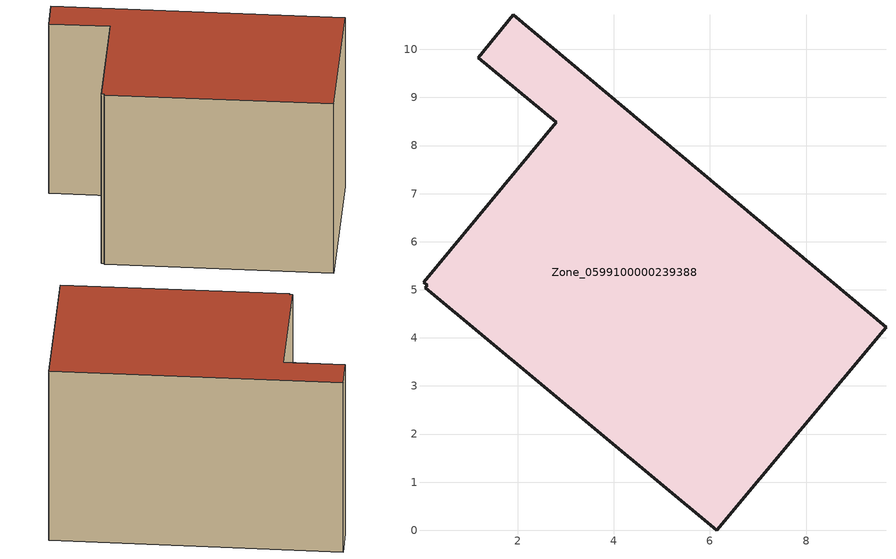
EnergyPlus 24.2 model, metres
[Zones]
Zone_0599100000239388
 floor ground (C_G): 2.8,8.48 1.18,9.82 1.91,10.72 9.66,4.22 6.14,0 0.08,5.05 0.12,5.1 0.04,5.16 z0
 wall outside (C_F): 9.66,4.22 1.91,10.72 1.18,9.82 2.8,8.48 0.04,5.16 0.12,5.1 0.08,5.05 6.14,0 9.66,4.22 z0:6.88
 roof outside (C_R): 0.04,5.16 0.12,5.1 0.08,5.05 6.14,0 9.66,4.22 1.91,10.72 1.18,9.82 2.8,8.48 z6.88
[BUILDING]
Pand.0599100000239388: North Axis=0; Terrain=City; Loads Convergence Tolerance Value=0.04; Temperature Convergence Tolerance Value=0.4; Solar Distribution=FullExterior; Maximum Number of Warmup Days=25; Minimum Number of Warmup Days=1
[Site:Location]
Rotterdam.The.Hague.AP_ZH_NLD Design_Conditions: Latitude=51.96; Longitude=4.45; Time Zone=1; Elevation=-4.5
[SITE:GROUNDTEMPERATURE:BUILDINGSURFACE]
18, 18, 18, 18, 18, 18, 18, 18, 18, 18, 18, 18
[MATERIAL] Thermal Absorptance=0.9; Solar Absorptance=0.7; Visible Absorptance=0.7
Name | Roughness | Thickness | Conductivity | Density | Specific Heat
G.TC.1946 | MediumSmooth | 0.15 | 1 | 540 | 1210
F.TC.1946 | Rough | 0.3 | 0.857143 | 1920 | 840
R.TC.1946 | MediumRough | 0.2 | 0.909091 | 1500 | 1000
[CONSTRUCTION]
C_G: G.TC.1946
C_F: F.TC.1946
C_R: R.TC.1946
[ZONE]
Zone_0599100000239388: Type=1; Multiplier=1; Ceiling Height=Autocalculate; Volume=Autocalculate; Floor Area=autocalculate; Part of Total Floor Area=Yes
[ZONEINFILTRATION:DESIGNFLOWRATE]
Infil_Zone_0599100000239388: Zone or ZoneList or Space or SpaceList=Zone_0599100000239388; Schedule=AlwaysOn; Design Flow Rate Calculation Method=Flow/Area; Flow Rate per Floor Area=0.003; Constant Term Coefficient=1; Temperature Term Coefficient=0; Velocity Term Coefficient=0; Velocity Squared Term Coefficient=0
[HVACTEMPLATE:ZONE:IDEALLOADSAIRSYSTEM]
Zone_0599100000239388: Maximum Heating Supply Air Temperature=50; Minimum Cooling Supply Air Temperature=13; Maximum Heating Supply Air Humidity Ratio=0.0156; Minimum Cooling Supply Air Humidity Ratio=0.0077; Heating Limit=NoLimit; Cooling Limit=NoLimit; Dehumidification Control Type=ConstantSensibleHeatRatio; Cooling Sensible Heat Ratio=0.7; Dehumidification Setpoint=60; Humidification Control Type=None; Humidification Setpoint=30; Outdoor Air Method=None; Outdoor Air Flow Rate per Person=0.00944; Outdoor Air Flow Rate per Zone Floor Area=0; Outdoor Air Flow Rate per Zone=0; Demand Controlled Ventilation Type=None; Outdoor Air Economizer Type=NoEconomizer; Heat Recovery Type=None; Sensible Heat Recovery Effectiveness=0.7; Latent Heat Recovery Effectiveness=0.65
[ZONECONTROL:THERMOSTAT]
ThermostatControl_Zone_0599100000239388: Zone or ZoneList=Zone_0599100000239388; Control Type Schedule=DualSetpointControlType; Control 1=Thermostat_Zone_0599100000239388; Temperature Difference Between Cutout And Setpoint=0
[THERMOSTATSETPOINT:DUALSETPOINT]
Thermostat_Zone_0599100000239388: Heating Setpoint Temperature Schedule=HeatingSetpoint_Zone_0599100000239388; Cooling Setpoint Temperature Schedule=CoolingSetpoint_Zone_0599100000239388
[SCHEDULE:COMPACT]
HeatingSetpoint_Zone_0599100000239388: Through: 12/31, For: AllDays, Until: 24:00, 21
CoolingSetpoint_Zone_0599100000239388: Through: 12/31, For: AllDays, Until: 24:00, 24
DualSetpointControlType: Through: 12/31, For: AllDays, Until: 24:00, 4
AlwaysOn: Through: 12/31, For: AllDays, Until: 24:00, 1
